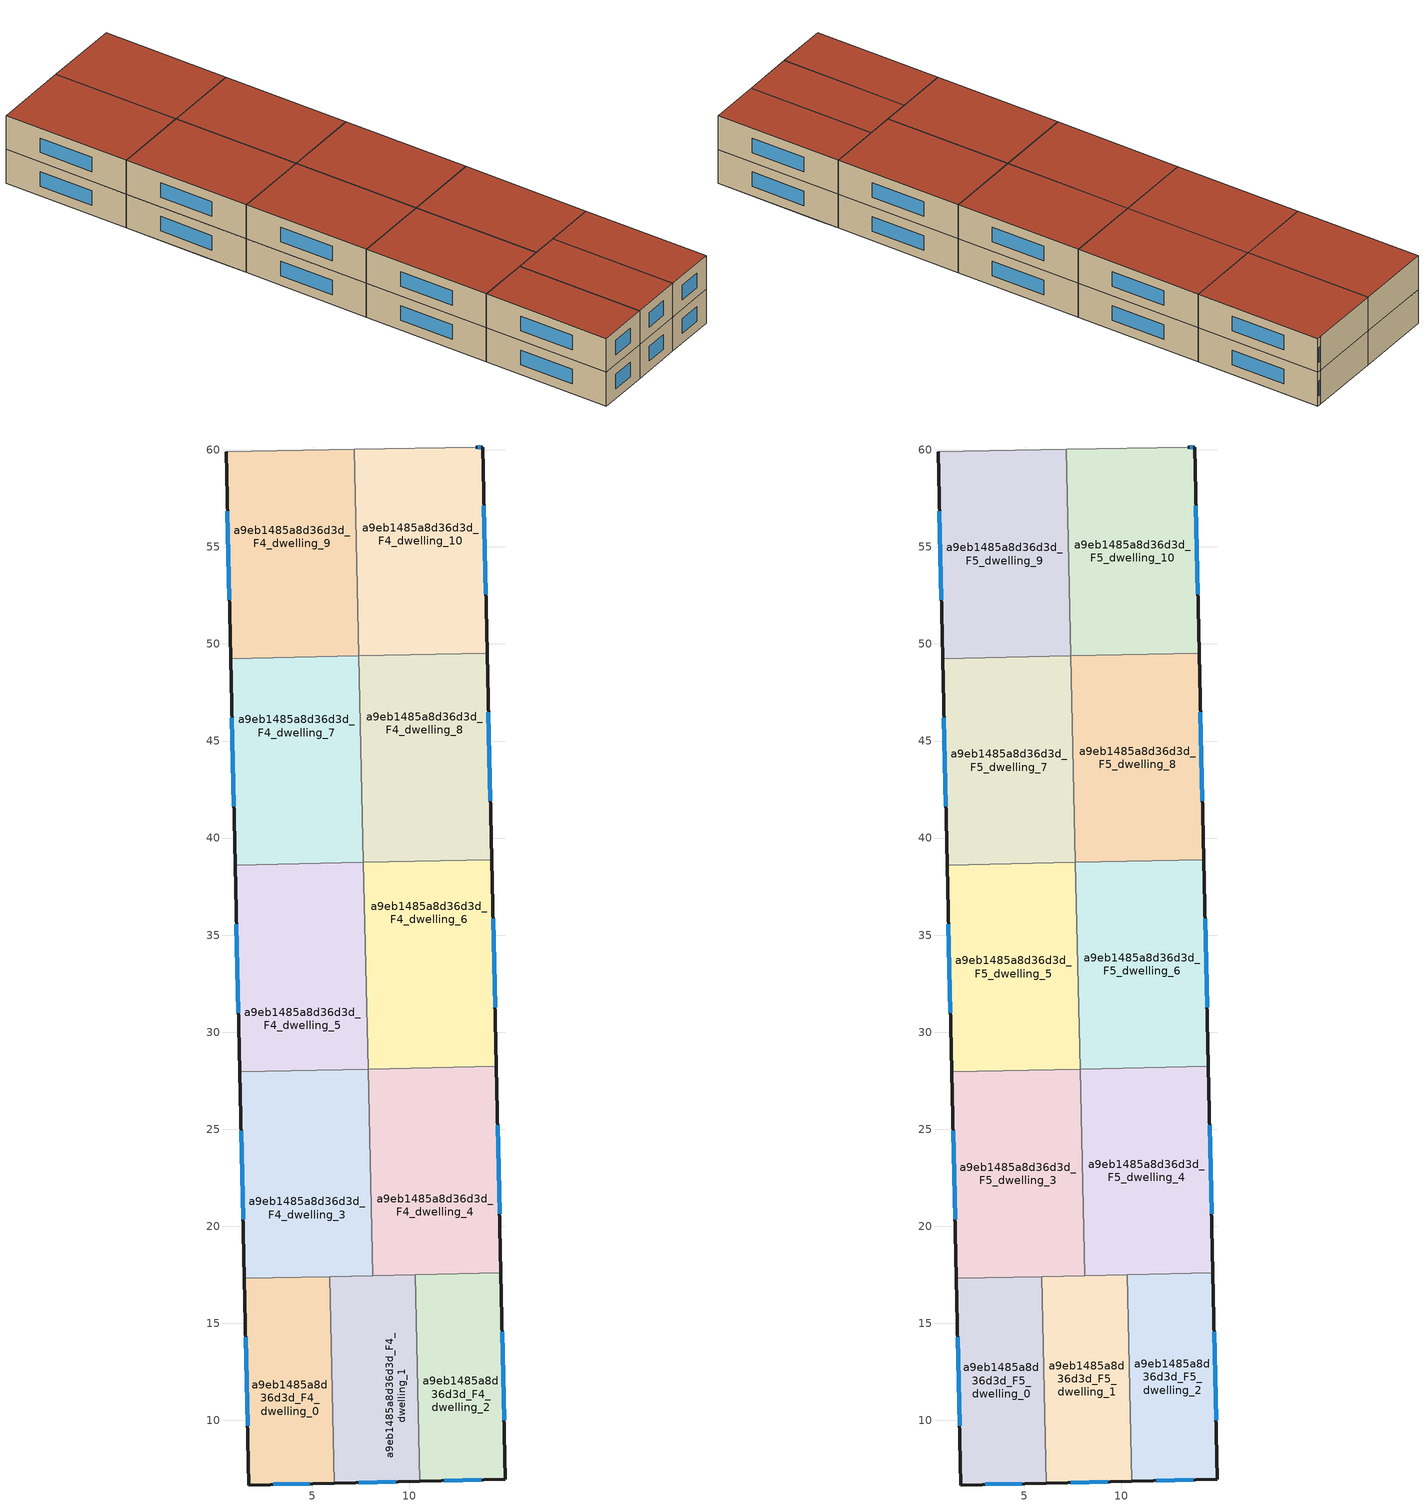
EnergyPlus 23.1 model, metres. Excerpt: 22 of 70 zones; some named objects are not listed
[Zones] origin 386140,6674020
a9eb1485a8d36d3d_F4_dwelling_0
 floor to a9eb1485a8d36d3d_F3_dwelling_5 (EU_floor_Construction): 5.94,15.64 6.14,6.77 1.73,6.67 1.53,15.54 z12
 floor adiabatic (EU_floor_Construction): 5.9,17.41 5.94,15.64 1.53,15.54 1.49,17.31 z12
 wall outside (EU_wall_Construction): 1.49,17.31 1.73,6.67 6.14,6.77 z12:15
 wall to a9eb1485a8d36d3d_F4_dwelling_1 (EU_wall_Construction): 6.14,6.77 5.9,17.41 z12:15
 wall to a9eb1485a8d36d3d_F4_dwelling_3 (EU_wall_Construction): 5.9,17.41 1.49,17.31 z12:15
 window (EU_Window_Construction): 2.99,6.7 4.88,6.74 / 1.56,14.27 1.66,9.71 z12.86:14.14
a9eb1485a8d36d3d_F4_dwelling_1
 floor to a9eb1485a8d36d3d_F3_dwelling_11 (EU_floor_Construction): 10.35,15.73 10.54,6.87 8.34,6.82 8.14,15.68 z12
 floor to a9eb1485a8d36d3d_F3_dwelling_5 (EU_floor_Construction): 8.14,15.69 8.34,6.82 6.14,6.77 5.94,15.64 z12
 floor to a9eb1485a8d36d3d_F3_dwelling_10 (EU_floor_Construction): 10.31,17.51 10.35,15.73 8.14,15.68 8.1,17.46 z12
 floor adiabatic (EU_floor_Construction): 8.1,17.46 8.14,15.68 5.94,15.64 5.9,17.41 z12
 wall outside (EU_wall_Construction): 6.14,6.77 10.54,6.87 z12:15
 wall to a9eb1485a8d36d3d_F4_dwelling_2 (EU_wall_Construction): 10.54,6.87 10.31,17.51 z12:15
 wall to a9eb1485a8d36d3d_F4_dwelling_4 (EU_wall_Construction): 10.31,17.51 8.1,17.46 z12:15
 wall to a9eb1485a8d36d3d_F4_dwelling_3 (EU_wall_Construction): 8.1,17.46 5.9,17.41 z12:15
 window (EU_Window_Construction): 7.39,6.8 9.28,6.84 z12.86:14.14
a9eb1485a8d36d3d_F4_dwelling_10
 floor to a9eb1485a8d36d3d_F3_dwelling_6 (EU_floor_Construction): 13.77,60.15 13.96,51.29 7.35,51.15 7.16,60.02 13.42,60.15 z12
 floor to a9eb1485a8d36d3d_F3_dwelling_7 (EU_floor_Construction): 13.96,51.29 14,49.53 7.39,49.38 7.35,51.15 z12
 wall outside (EU_wall_Construction): 14,49.53 13.77,60.15 13.42,60.15 z12:15
 wall to a9eb1485a8d36d3d_F4_dwelling_9 (EU_wall_Construction): 7.15,60.02 7.39,49.38 z12:15
 wall adiabatic (EU_wall_Construction): 13.42,60.15 7.15,60.02 z12:15
 wall to a9eb1485a8d36d3d_F4_dwelling_8 (EU_wall_Construction): 7.39,49.38 14,49.53 z12:15
 window (EU_Window_Construction): 13.67,60.15 13.52,60.15 / 13.94,52.56 13.84,57.11 z12.86:14.14
a9eb1485a8d36d3d_F4_dwelling_2
 floor to a9eb1485a8d36d3d_F3_dwelling_11 (EU_floor_Construction): 14.75,15.83 14.95,6.96 10.54,6.87 10.35,15.73 z12
 floor to a9eb1485a8d36d3d_F3_dwelling_10 (EU_floor_Construction): 14.71,17.6 14.75,15.83 10.35,15.73 10.31,17.51 z12
 wall outside (EU_wall_Construction): 10.54,6.87 14.95,6.96 14.71,17.61 z12:15
 wall to a9eb1485a8d36d3d_F4_dwelling_4 (EU_wall_Construction): 14.71,17.61 10.31,17.51 z12:15
 window (EU_Window_Construction): 14.88,10 14.78,14.56 / 11.8,6.89 13.69,6.94 z12.86:14.14
a9eb1485a8d36d3d_F4_dwelling_3
 floor to a9eb1485a8d36d3d_F3_dwelling_3 (EU_floor_Construction): 7.87,28.1 7.94,24.56 1.34,24.41 1.26,27.95 z12
 floor to a9eb1485a8d36d3d_F3_dwelling_4 (EU_floor_Construction): 7.94,24.56 8.1,17.46 1.49,17.31 1.34,24.41 z12
 wall outside (EU_wall_Construction): 1.26,27.95 1.49,17.31 z12:15
 wall to a9eb1485a8d36d3d_F4_dwelling_4 (EU_wall_Construction): 8.1,17.46 7.87,28.1 z12:15
 wall to a9eb1485a8d36d3d_F4_dwelling_5 (EU_wall_Construction): 7.87,28.1 1.26,27.95 z12:15
 window (EU_Window_Construction): 1.32,24.91 1.43,20.35 z12.86:14.14
a9eb1485a8d36d3d_F4_dwelling_4
 floor to a9eb1485a8d36d3d_F3_dwelling_10 (EU_floor_Construction): 14.55,24.7 14.71,17.6 8.1,17.46 7.95,24.55 z12
 floor to a9eb1485a8d36d3d_F3_dwelling_9 (EU_floor_Construction): 14.48,28.25 14.55,24.7 7.95,24.55 7.87,28.1 z12
 wall outside (EU_wall_Construction): 14.71,17.61 14.48,28.25 z12:15
 wall to a9eb1485a8d36d3d_F4_dwelling_6 (EU_wall_Construction): 14.48,28.25 7.87,28.1 z12:15
 window (EU_Window_Construction): 14.64,20.65 14.54,25.21 z12.86:14.14
a9eb1485a8d36d3d_F4_dwelling_5
 floor to a9eb1485a8d36d3d_F3_dwelling_2 (EU_floor_Construction): 7.63,38.74 7.75,33.42 1.14,33.28 1.02,38.59 z12
 floor to a9eb1485a8d36d3d_F3_dwelling_3 (EU_floor_Construction): 7.75,33.42 7.87,28.1 1.26,27.95 1.14,33.28 z12
 wall outside (EU_wall_Construction): 1.02,38.59 1.26,27.95 z12:15
 wall to a9eb1485a8d36d3d_F4_dwelling_6 (EU_wall_Construction): 7.87,28.1 7.63,38.74 z12:15
 wall to a9eb1485a8d36d3d_F4_dwelling_7 (EU_wall_Construction): 7.63,38.74 1.02,38.59 z12:15
 window (EU_Window_Construction): 1.09,35.55 1.19,30.99 z12.86:14.14
a9eb1485a8d36d3d_F4_dwelling_6
 floor adiabatic (EU_floor_Construction): 14.24,38.89 14.36,33.56 7.75,33.42 7.63,38.74 z12
 floor to a9eb1485a8d36d3d_F3_dwelling_9 (EU_floor_Construction): 14.36,33.56 14.48,28.25 7.87,28.1 7.75,33.42 z12
 wall outside (EU_wall_Construction): 14.48,28.25 14.24,38.89 z12:15
 wall to a9eb1485a8d36d3d_F4_dwelling_8 (EU_wall_Construction): 14.24,38.89 7.63,38.74 z12:15
 window (EU_Window_Construction): 14.41,31.29 14.31,35.85 z12.86:14.14
a9eb1485a8d36d3d_F4_dwelling_7
 floor to a9eb1485a8d36d3d_F3_dwelling_1 (EU_floor_Construction): 7.39,49.38 7.55,42.29 0.94,42.15 0.79,49.24 z12
 floor to a9eb1485a8d36d3d_F3_dwelling_2 (EU_floor_Construction): 7.55,42.29 7.63,38.74 1.02,38.59 0.94,42.15 z12
 wall outside (EU_wall_Construction): 0.78,49.24 1.02,38.59 z12:15
 wall to a9eb1485a8d36d3d_F4_dwelling_8 (EU_wall_Construction): 7.63,38.74 7.4,49.38 z12:15
 wall to a9eb1485a8d36d3d_F4_dwelling_9 (EU_wall_Construction): 7.39,49.38 0.78,49.24 z12:15
 window (EU_Window_Construction): 0.85,46.2 0.95,41.64 z12.86:14.14
a9eb1485a8d36d3d_F4_dwelling_8
 floor to a9eb1485a8d36d3d_F3_dwelling_7 (EU_floor_Construction): 14,49.53 14.16,42.43 7.55,42.28 7.4,49.38 z12
 floor to a9eb1485a8d36d3d_F3_dwelling_8 (EU_floor_Construction): 14.16,42.43 14.24,38.89 7.63,38.74 7.55,42.28 z12
 wall outside (EU_wall_Construction): 14.24,38.89 14,49.53 z12:15
 window (EU_Window_Construction): 14.17,41.93 14.07,46.49 z12.86:14.14
a9eb1485a8d36d3d_F4_dwelling_9
 floor to a9eb1485a8d36d3d_F3_dwelling_0 (EU_floor_Construction): 7.15,60.02 7.35,51.16 0.75,51.02 0.55,59.89 z12
 floor to a9eb1485a8d36d3d_F3_dwelling_1 (EU_floor_Construction): 7.35,51.16 7.39,49.38 0.79,49.24 0.75,51.02 z12
 wall outside (EU_wall_Construction): 0.55,59.89 0.78,49.24 z12:15
 wall adiabatic (EU_wall_Construction): 7.15,60.02 0.55,59.89 z12:15
 window (EU_Window_Construction): 0.62,56.85 0.72,52.28 z12.86:14.14
a9eb1485a8d36d3d_F5_dwelling_0
 floor to a9eb1485a8d36d3d_F4_dwelling_0 (EU_floor_Construction): 5.9,17.41 6.14,6.77 1.73,6.67 1.49,17.31 z15
 wall outside (EU_wall_Construction): 1.49,17.31 1.73,6.67 6.14,6.77 z15:18
 wall to a9eb1485a8d36d3d_F5_dwelling_1 (EU_wall_Construction): 6.14,6.77 5.9,17.41 z15:18
 wall to a9eb1485a8d36d3d_F5_dwelling_3 (EU_wall_Construction): 5.9,17.41 1.49,17.31 z15:18
 window (EU_Window_Construction): 2.99,6.7 4.88,6.74 / 1.56,14.27 1.66,9.71 z15.86:17.14
 roof outside (EU_roof_Construction): 6.14,6.77 5.9,17.41 1.49,17.31 1.73,6.67 z18
a9eb1485a8d36d3d_F5_dwelling_1
 floor to a9eb1485a8d36d3d_F4_dwelling_1 (EU_floor_Construction): 10.31,17.51 10.54,6.87 6.14,6.77 5.9,17.41 z15
 wall outside (EU_wall_Construction): 6.14,6.77 10.54,6.87 z15:18
 wall to a9eb1485a8d36d3d_F5_dwelling_2 (EU_wall_Construction): 10.54,6.87 10.31,17.51 z15:18
 wall to a9eb1485a8d36d3d_F5_dwelling_4 (EU_wall_Construction): 10.31,17.51 8.1,17.46 z15:18
 wall to a9eb1485a8d36d3d_F5_dwelling_3 (EU_wall_Construction): 8.1,17.46 5.9,17.41 z15:18
 window (EU_Window_Construction): 7.39,6.8 9.28,6.84 z15.86:17.14
 roof outside (EU_roof_Construction): 10.54,6.87 10.31,17.51 5.9,17.41 6.14,6.77 z18
a9eb1485a8d36d3d_F5_dwelling_10
 floor to a9eb1485a8d36d3d_F4_dwelling_10 (EU_floor_Construction): 13.77,60.15 14,49.53 7.39,49.38 7.15,60.02 13.42,60.15 z15
 wall outside (EU_wall_Construction): 14,49.53 13.77,60.15 13.42,60.15 z15:18
 wall to a9eb1485a8d36d3d_F5_dwelling_9 (EU_wall_Construction): 7.15,60.02 7.39,49.38 z15:18
 wall adiabatic (EU_wall_Construction): 13.42,60.15 7.15,60.02 z15:18
 wall to a9eb1485a8d36d3d_F5_dwelling_8 (EU_wall_Construction): 7.39,49.38 14,49.53 z15:18
 window (EU_Window_Construction): 13.67,60.15 13.52,60.15 / 13.94,52.56 13.84,57.11 z15.86:17.14
 roof outside (EU_roof_Construction): 14,49.53 13.77,60.15 13.42,60.15 7.15,60.02 7.39,49.38 z18
a9eb1485a8d36d3d_F5_dwelling_2
 floor to a9eb1485a8d36d3d_F4_dwelling_2 (EU_floor_Construction): 14.71,17.61 14.95,6.96 10.54,6.87 10.31,17.51 z15
 wall outside (EU_wall_Construction): 10.54,6.87 14.95,6.96 14.71,17.61 z15:18
 wall to a9eb1485a8d36d3d_F5_dwelling_4 (EU_wall_Construction): 14.71,17.61 10.31,17.51 z15:18
 window (EU_Window_Construction): 14.88,10 14.78,14.56 / 11.8,6.89 13.69,6.94 z15.86:17.14
 roof outside (EU_roof_Construction): 14.95,6.96 14.71,17.61 10.31,17.51 10.54,6.87 z18
a9eb1485a8d36d3d_F5_dwelling_3
 floor to a9eb1485a8d36d3d_F4_dwelling_3 (EU_floor_Construction): 7.87,28.1 8.1,17.46 1.49,17.31 1.26,27.95 z15
 wall outside (EU_wall_Construction): 1.26,27.95 1.49,17.31 z15:18
 wall to a9eb1485a8d36d3d_F5_dwelling_4 (EU_wall_Construction): 8.1,17.46 7.87,28.1 z15:18
 wall to a9eb1485a8d36d3d_F5_dwelling_5 (EU_wall_Construction): 7.87,28.1 1.26,27.95 z15:18
 window (EU_Window_Construction): 1.32,24.91 1.43,20.35 z15.86:17.14
 roof outside (EU_roof_Construction): 8.1,17.46 7.87,28.1 1.26,27.95 1.49,17.31 z18
a9eb1485a8d36d3d_F5_dwelling_4
 floor to a9eb1485a8d36d3d_F4_dwelling_4 (EU_floor_Construction): 14.48,28.25 14.71,17.61 8.1,17.46 7.87,28.1 z15
 wall outside (EU_wall_Construction): 14.71,17.61 14.48,28.25 z15:18
 wall to a9eb1485a8d36d3d_F5_dwelling_6 (EU_wall_Construction): 14.48,28.25 7.87,28.1 z15:18
 window (EU_Window_Construction): 14.64,20.65 14.54,25.21 z15.86:17.14
 roof outside (EU_roof_Construction): 14.71,17.61 14.48,28.25 7.87,28.1 8.1,17.46 z18
a9eb1485a8d36d3d_F5_dwelling_5
 floor to a9eb1485a8d36d3d_F4_dwelling_5 (EU_floor_Construction): 7.63,38.74 7.87,28.1 1.26,27.95 1.02,38.59 z15
 wall outside (EU_wall_Construction): 1.02,38.59 1.26,27.95 z15:18
 wall to a9eb1485a8d36d3d_F5_dwelling_6 (EU_wall_Construction): 7.87,28.1 7.63,38.74 z15:18
 wall to a9eb1485a8d36d3d_F5_dwelling_7 (EU_wall_Construction): 7.63,38.74 1.02,38.59 z15:18
 window (EU_Window_Construction): 1.09,35.55 1.19,30.99 z15.86:17.14
 roof outside (EU_roof_Construction): 7.87,28.1 7.63,38.74 1.02,38.59 1.26,27.95 z18
a9eb1485a8d36d3d_F5_dwelling_6
 floor to a9eb1485a8d36d3d_F4_dwelling_6 (EU_floor_Construction): 14.24,38.89 14.48,28.25 7.87,28.1 7.63,38.74 z15
 wall outside (EU_wall_Construction): 14.48,28.25 14.24,38.89 z15:18
 wall to a9eb1485a8d36d3d_F5_dwelling_8 (EU_wall_Construction): 14.24,38.89 7.63,38.74 z15:18
 window (EU_Window_Construction): 14.41,31.29 14.31,35.85 z15.86:17.14
 roof outside (EU_roof_Construction): 14.48,28.25 14.24,38.89 7.63,38.74 7.87,28.1 z18
a9eb1485a8d36d3d_F5_dwelling_7
 floor to a9eb1485a8d36d3d_F4_dwelling_7 (EU_floor_Construction): 7.4,49.38 7.63,38.74 1.02,38.59 0.78,49.24 z15
 wall outside (EU_wall_Construction): 0.78,49.24 1.02,38.59 z15:18
 wall to a9eb1485a8d36d3d_F5_dwelling_8 (EU_wall_Construction): 7.63,38.74 7.4,49.38 z15:18
 wall to a9eb1485a8d36d3d_F5_dwelling_9 (EU_wall_Construction): 7.39,49.38 0.78,49.24 z15:18
 window (EU_Window_Construction): 0.85,46.2 0.95,41.64 z15.86:17.14
 roof outside (EU_roof_Construction): 7.63,38.74 7.4,49.38 0.78,49.24 1.02,38.59 z18
a9eb1485a8d36d3d_F5_dwelling_8
 floor to a9eb1485a8d36d3d_F4_dwelling_8 (EU_floor_Construction): 14,49.53 14.24,38.89 7.63,38.74 7.4,49.38 z15
 wall outside (EU_wall_Construction): 14.24,38.89 14,49.53 z15:18
 window (EU_Window_Construction): 14.17,41.93 14.07,46.49 z15.86:17.14
 roof outside (EU_roof_Construction): 14.24,38.89 14,49.53 7.4,49.38 7.63,38.74 z18
a9eb1485a8d36d3d_F5_dwelling_9
 floor to a9eb1485a8d36d3d_F4_dwelling_9 (EU_floor_Construction): 7.15,60.02 7.39,49.38 0.78,49.24 0.55,59.89 z15
 wall outside (EU_wall_Construction): 0.55,59.89 0.78,49.24 z15:18
 wall adiabatic (EU_wall_Construction): 7.15,60.02 0.55,59.89 z15:18
 window (EU_Window_Construction): 0.62,56.85 0.72,52.28 z15.86:17.14
 roof outside (EU_roof_Construction): 7.39,49.38 7.15,60.02 0.55,59.89 0.78,49.24 z18
[Building]
EU S2 Campaign: North Axis=0; Terrain=City; Solar Distribution=FullExterior
[Site:Location]
Helsinki-Vantaa.AP: Latitude=60.317; Longitude=24.963; Time Zone=2; Elevation=54.6
[SizingPeriod:WeatherFileDays]
AnnualSizingPeriod: Begin Month=1; Begin Day of Month=1; End Month=12; End Day of Month=31; Day of Week for Start Day=Monday; Use Weather File Daylight Saving Period=No; Use Weather File Rain and Snow Indicators=No
[MATERIAL]
EU_InternalMass_Material: Roughness=MediumRough; Thickness=0.1; Conductivity=1; Density=1800; Specific Heat=900; Thermal Absorptance=0.9; Solar Absorptance=0.7; Visible Absorptance=0.7
[MATERIAL:NOMASS] Roughness=MediumRough; Thermal Absorptance=0.9; Solar Absorptance=0.7; Visible Absorptance=0.7
Name | Thermal Resistance
EU_wall_NoMass | 1.10183
EU_roof_NoMass; EU_floor_NoMass | 1.70606
[WINDOWMATERIAL:SIMPLEGLAZINGSYSTEM]
EU_Window_SimpleGlazing: UFactor=3.11035; Solar Heat Gain Coefficient=0.8; Visible Transmittance=0.8
[CONSTRUCTION]
EU_wall_Construction: EU_wall_NoMass
EU_roof_Construction: EU_roof_NoMass
EU_floor_Construction: EU_floor_NoMass
EU_Window_Construction: EU_Window_SimpleGlazing
EU_InternalMass_Construction: EU_InternalMass_Material
[ZONE] Type=1; Multiplier=1; Ceiling Height=autocalculate; Floor Area=autocalculate; Part of Total Floor Area=Yes
Name | Volume
a9eb1485a8d36d3d_F4_dwelling_0; a9eb1485a8d36d3d_F5_dwelling_0; a9eb1485a8d36d3d_F4_dwelling_1; a9eb1485a8d36d3d_F5_dwelling_1 | 140.744
a9eb1485a8d36d3d_F4_dwelling_10; a9eb1485a8d36d3d_F5_dwelling_10 | 211.096
a9eb1485a8d36d3d_F4_dwelling_2; a9eb1485a8d36d3d_F5_dwelling_2 | 140.736
a9eb1485a8d36d3d_F4_dwelling_3; a9eb1485a8d36d3d_F5_dwelling_3; a9eb1485a8d36d3d_F4_dwelling_9; a9eb1485a8d36d3d_F5_dwelling_9 | 211.126
a9eb1485a8d36d3d_F4_dwelling_4; a9eb1485a8d36d3d_F5_dwelling_4 | 211.092
a9eb1485a8d36d3d_F4_dwelling_5; a9eb1485a8d36d3d_F5_dwelling_5 | 211.125
a9eb1485a8d36d3d_F4_dwelling_6; a9eb1485a8d36d3d_F5_dwelling_6 | 211.093
a9eb1485a8d36d3d_F4_dwelling_7; a9eb1485a8d36d3d_F5_dwelling_7 | 211.114
a9eb1485a8d36d3d_F4_dwelling_8; a9eb1485a8d36d3d_F5_dwelling_8 | 211.083
[INTERNALMASS] Construction=EU_InternalMass_Construction
Name | Zone or ZoneList | Surface Area
a9eb1485a8d36d3d_F4_dwelling_0_EU_InternalMass | a9eb1485a8d36d3d_F4_dwelling_0 | 46.9147
a9eb1485a8d36d3d_F4_dwelling_1_EU_InternalMass | a9eb1485a8d36d3d_F4_dwelling_1 | 46.9147
a9eb1485a8d36d3d_F4_dwelling_2_EU_InternalMass | a9eb1485a8d36d3d_F4_dwelling_2 | 46.9118
a9eb1485a8d36d3d_F4_dwelling_3_EU_InternalMass | a9eb1485a8d36d3d_F4_dwelling_3 | 70.3749
a9eb1485a8d36d3d_F4_dwelling_4_EU_InternalMass | a9eb1485a8d36d3d_F4_dwelling_4 | 70.3642
a9eb1485a8d36d3d_F4_dwelling_5_EU_InternalMass | a9eb1485a8d36d3d_F4_dwelling_5 | 70.3749
a9eb1485a8d36d3d_F4_dwelling_6_EU_InternalMass | a9eb1485a8d36d3d_F4_dwelling_6 | 70.3642
a9eb1485a8d36d3d_F4_dwelling_7_EU_InternalMass | a9eb1485a8d36d3d_F4_dwelling_7 | 70.3715
a9eb1485a8d36d3d_F4_dwelling_8_EU_InternalMass | a9eb1485a8d36d3d_F4_dwelling_8 | 70.3611
a9eb1485a8d36d3d_F4_dwelling_9_EU_InternalMass | a9eb1485a8d36d3d_F4_dwelling_9 | 70.3758
a9eb1485a8d36d3d_F4_dwelling_10_EU_InternalMass | a9eb1485a8d36d3d_F4_dwelling_10 | 70.3652
a9eb1485a8d36d3d_F5_dwelling_0_EU_InternalMass | a9eb1485a8d36d3d_F5_dwelling_0 | 46.9147
a9eb1485a8d36d3d_F5_dwelling_1_EU_InternalMass | a9eb1485a8d36d3d_F5_dwelling_1 | 46.9147
a9eb1485a8d36d3d_F5_dwelling_2_EU_InternalMass | a9eb1485a8d36d3d_F5_dwelling_2 | 46.9118
a9eb1485a8d36d3d_F5_dwelling_3_EU_InternalMass | a9eb1485a8d36d3d_F5_dwelling_3 | 70.3749
a9eb1485a8d36d3d_F5_dwelling_4_EU_InternalMass | a9eb1485a8d36d3d_F5_dwelling_4 | 70.3642
a9eb1485a8d36d3d_F5_dwelling_5_EU_InternalMass | a9eb1485a8d36d3d_F5_dwelling_5 | 70.3749
a9eb1485a8d36d3d_F5_dwelling_6_EU_InternalMass | a9eb1485a8d36d3d_F5_dwelling_6 | 70.3642
a9eb1485a8d36d3d_F5_dwelling_7_EU_InternalMass | a9eb1485a8d36d3d_F5_dwelling_7 | 70.3715
a9eb1485a8d36d3d_F5_dwelling_8_EU_InternalMass | a9eb1485a8d36d3d_F5_dwelling_8 | 70.3611
a9eb1485a8d36d3d_F5_dwelling_9_EU_InternalMass | a9eb1485a8d36d3d_F5_dwelling_9 | 70.3758
a9eb1485a8d36d3d_F5_dwelling_10_EU_InternalMass | a9eb1485a8d36d3d_F5_dwelling_10 | 70.3652
[OTHEREQUIPMENT] Fuel Type=Electricity; Design Level Calculation Method=Watts/Area; Power per Zone Floor Area=1; Fraction Latent=0; Fraction Radiant=0; Fraction Lost=0; Carbon Dioxide Generation Rate=0; EndUse Subcategory=EU_Step8_InternalGains
Name | Zone or ZoneList or Space or SpaceList | Schedule
EU_Step8_InternalGain_a9eb1485a8d36d3d_F4_dwelling_0_f000 | a9eb1485a8d36d3d_F4_dwelling_0 | EU_Step8_GainSchedule_a9eb1485a8d36d3d_F4_dwelling_0_f000
EU_Step8_InternalGain_a9eb1485a8d36d3d_F4_dwelling_1_f000 | a9eb1485a8d36d3d_F4_dwelling_1 | EU_Step8_GainSchedule_a9eb1485a8d36d3d_F4_dwelling_1_f000
EU_Step8_InternalGain_a9eb1485a8d36d3d_F4_dwelling_2_f000 | a9eb1485a8d36d3d_F4_dwelling_2 | EU_Step8_GainSchedule_a9eb1485a8d36d3d_F4_dwelling_2_f000
EU_Step8_InternalGain_a9eb1485a8d36d3d_F4_dwelling_3_f000 | a9eb1485a8d36d3d_F4_dwelling_3 | EU_Step8_GainSchedule_a9eb1485a8d36d3d_F4_dwelling_3_f000
EU_Step8_InternalGain_a9eb1485a8d36d3d_F4_dwelling_4_f000 | a9eb1485a8d36d3d_F4_dwelling_4 | EU_Step8_GainSchedule_a9eb1485a8d36d3d_F4_dwelling_4_f000
EU_Step8_InternalGain_a9eb1485a8d36d3d_F4_dwelling_5_f000 | a9eb1485a8d36d3d_F4_dwelling_5 | EU_Step8_GainSchedule_a9eb1485a8d36d3d_F4_dwelling_5_f000
EU_Step8_InternalGain_a9eb1485a8d36d3d_F4_dwelling_6_f000 | a9eb1485a8d36d3d_F4_dwelling_6 | EU_Step8_GainSchedule_a9eb1485a8d36d3d_F4_dwelling_6_f000
EU_Step8_InternalGain_a9eb1485a8d36d3d_F4_dwelling_7_f000 | a9eb1485a8d36d3d_F4_dwelling_7 | EU_Step8_GainSchedule_a9eb1485a8d36d3d_F4_dwelling_7_f000
EU_Step8_InternalGain_a9eb1485a8d36d3d_F4_dwelling_8_f000 | a9eb1485a8d36d3d_F4_dwelling_8 | EU_Step8_GainSchedule_a9eb1485a8d36d3d_F4_dwelling_8_f000
EU_Step8_InternalGain_a9eb1485a8d36d3d_F4_dwelling_9_f000 | a9eb1485a8d36d3d_F4_dwelling_9 | EU_Step8_GainSchedule_a9eb1485a8d36d3d_F4_dwelling_9_f000
EU_Step8_InternalGain_a9eb1485a8d36d3d_F4_dwelling_10_f000 | a9eb1485a8d36d3d_F4_dwelling_10 | EU_Step8_GainSchedule_a9eb1485a8d36d3d_F4_dwelling_10_f000
EU_Step8_InternalGain_a9eb1485a8d36d3d_F5_dwelling_0_f000 | a9eb1485a8d36d3d_F5_dwelling_0 | EU_Step8_GainSchedule_a9eb1485a8d36d3d_F5_dwelling_0_f000
EU_Step8_InternalGain_a9eb1485a8d36d3d_F5_dwelling_1_f000 | a9eb1485a8d36d3d_F5_dwelling_1 | EU_Step8_GainSchedule_a9eb1485a8d36d3d_F5_dwelling_1_f000
EU_Step8_InternalGain_a9eb1485a8d36d3d_F5_dwelling_2_f000 | a9eb1485a8d36d3d_F5_dwelling_2 | EU_Step8_GainSchedule_a9eb1485a8d36d3d_F5_dwelling_2_f000
EU_Step8_InternalGain_a9eb1485a8d36d3d_F5_dwelling_3_f000 | a9eb1485a8d36d3d_F5_dwelling_3 | EU_Step8_GainSchedule_a9eb1485a8d36d3d_F5_dwelling_3_f000
EU_Step8_InternalGain_a9eb1485a8d36d3d_F5_dwelling_4_f000 | a9eb1485a8d36d3d_F5_dwelling_4 | EU_Step8_GainSchedule_a9eb1485a8d36d3d_F5_dwelling_4_f000
EU_Step8_InternalGain_a9eb1485a8d36d3d_F5_dwelling_5_f000 | a9eb1485a8d36d3d_F5_dwelling_5 | EU_Step8_GainSchedule_a9eb1485a8d36d3d_F5_dwelling_5_f000
EU_Step8_InternalGain_a9eb1485a8d36d3d_F5_dwelling_6_f000 | a9eb1485a8d36d3d_F5_dwelling_6 | EU_Step8_GainSchedule_a9eb1485a8d36d3d_F5_dwelling_6_f000
EU_Step8_InternalGain_a9eb1485a8d36d3d_F5_dwelling_7_f000 | a9eb1485a8d36d3d_F5_dwelling_7 | EU_Step8_GainSchedule_a9eb1485a8d36d3d_F5_dwelling_7_f000
EU_Step8_InternalGain_a9eb1485a8d36d3d_F5_dwelling_8_f000 | a9eb1485a8d36d3d_F5_dwelling_8 | EU_Step8_GainSchedule_a9eb1485a8d36d3d_F5_dwelling_8_f000
EU_Step8_InternalGain_a9eb1485a8d36d3d_F5_dwelling_9_f000 | a9eb1485a8d36d3d_F5_dwelling_9 | EU_Step8_GainSchedule_a9eb1485a8d36d3d_F5_dwelling_9_f000
EU_Step8_InternalGain_a9eb1485a8d36d3d_F5_dwelling_10_f000 | a9eb1485a8d36d3d_F5_dwelling_10 | EU_Step8_GainSchedule_a9eb1485a8d36d3d_F5_dwelling_10_f000
[ZONEVENTILATION:DESIGNFLOWRATE] Schedule=EU_AlwaysOn; Design Flow Rate Calculation Method=AirChanges/Hour; Air Changes per Hour=0.756316; Ventilation Type=Natural; Fan Pressure Rise=0; Fan Total Efficiency=1; Constant Term Coefficient=1; Temperature Term Coefficient=0; Velocity Term Coefficient=0; Velocity Squared Term Coefficient=0; Minimum Indoor Temperature=-100; Maximum Indoor Temperature=100; Delta Temperature=-100; Minimum Outdoor Temperature=-100; Maximum Outdoor Temperature=100; Maximum Wind Speed=40
Name | Zone or ZoneList or Space or SpaceList
EU_ConstantAir_a9eb1485a8d36d3d_F4_dwelling_0 | a9eb1485a8d36d3d_F4_dwelling_0
EU_ConstantAir_a9eb1485a8d36d3d_F4_dwelling_1 | a9eb1485a8d36d3d_F4_dwelling_1
EU_ConstantAir_a9eb1485a8d36d3d_F4_dwelling_2 | a9eb1485a8d36d3d_F4_dwelling_2
EU_ConstantAir_a9eb1485a8d36d3d_F4_dwelling_3 | a9eb1485a8d36d3d_F4_dwelling_3
EU_ConstantAir_a9eb1485a8d36d3d_F4_dwelling_4 | a9eb1485a8d36d3d_F4_dwelling_4
EU_ConstantAir_a9eb1485a8d36d3d_F4_dwelling_5 | a9eb1485a8d36d3d_F4_dwelling_5
EU_ConstantAir_a9eb1485a8d36d3d_F4_dwelling_6 | a9eb1485a8d36d3d_F4_dwelling_6
EU_ConstantAir_a9eb1485a8d36d3d_F4_dwelling_7 | a9eb1485a8d36d3d_F4_dwelling_7
EU_ConstantAir_a9eb1485a8d36d3d_F4_dwelling_8 | a9eb1485a8d36d3d_F4_dwelling_8
EU_ConstantAir_a9eb1485a8d36d3d_F4_dwelling_9 | a9eb1485a8d36d3d_F4_dwelling_9
EU_ConstantAir_a9eb1485a8d36d3d_F4_dwelling_10 | a9eb1485a8d36d3d_F4_dwelling_10
EU_ConstantAir_a9eb1485a8d36d3d_F5_dwelling_0 | a9eb1485a8d36d3d_F5_dwelling_0
EU_ConstantAir_a9eb1485a8d36d3d_F5_dwelling_1 | a9eb1485a8d36d3d_F5_dwelling_1
EU_ConstantAir_a9eb1485a8d36d3d_F5_dwelling_2 | a9eb1485a8d36d3d_F5_dwelling_2
EU_ConstantAir_a9eb1485a8d36d3d_F5_dwelling_3 | a9eb1485a8d36d3d_F5_dwelling_3
EU_ConstantAir_a9eb1485a8d36d3d_F5_dwelling_4 | a9eb1485a8d36d3d_F5_dwelling_4
EU_ConstantAir_a9eb1485a8d36d3d_F5_dwelling_5 | a9eb1485a8d36d3d_F5_dwelling_5
EU_ConstantAir_a9eb1485a8d36d3d_F5_dwelling_6 | a9eb1485a8d36d3d_F5_dwelling_6
EU_ConstantAir_a9eb1485a8d36d3d_F5_dwelling_7 | a9eb1485a8d36d3d_F5_dwelling_7
EU_ConstantAir_a9eb1485a8d36d3d_F5_dwelling_8 | a9eb1485a8d36d3d_F5_dwelling_8
EU_ConstantAir_a9eb1485a8d36d3d_F5_dwelling_9 | a9eb1485a8d36d3d_F5_dwelling_9
EU_ConstantAir_a9eb1485a8d36d3d_F5_dwelling_10 | a9eb1485a8d36d3d_F5_dwelling_10
[HVACTEMPLATE:ZONE:IDEALLOADSAIRSYSTEM] System Availability Schedule=EU_AlwaysOn; Maximum Heating Supply Air Temperature=50; Minimum Cooling Supply Air Temperature=13; Maximum Heating Supply Air Humidity Ratio=0.0156; Minimum Cooling Supply Air Humidity Ratio=0.0077; Heating Limit=NoLimit; Cooling Limit=NoLimit; Heating Availability Schedule=EU_AlwaysOn; Cooling Availability Schedule=EU_CoolingOff; Dehumidification Control Type=ConstantSensibleHeatRatio; Cooling Sensible Heat Ratio=0.7; Dehumidification Setpoint=60; Humidification Control Type=None; Humidification Setpoint=30; Outdoor Air Method=None; Outdoor Air Flow Rate per Person=0.00944; Outdoor Air Flow Rate per Zone Floor Area=0; Outdoor Air Flow Rate per Zone=0; Demand Controlled Ventilation Type=None; Outdoor Air Economizer Type=NoEconomizer; Heat Recovery Type=None; Sensible Heat Recovery Effectiveness=0.7; Latent Heat Recovery Effectiveness=0.65
Name | Template Thermostat
a9eb1485a8d36d3d_F4_dwelling_0 | EU_HeatOnly_a9eb1485a8d36d3d_F4_dwelling_0
a9eb1485a8d36d3d_F4_dwelling_1 | EU_HeatOnly_a9eb1485a8d36d3d_F4_dwelling_1
a9eb1485a8d36d3d_F4_dwelling_2 | EU_HeatOnly_a9eb1485a8d36d3d_F4_dwelling_2
a9eb1485a8d36d3d_F4_dwelling_3 | EU_HeatOnly_a9eb1485a8d36d3d_F4_dwelling_3
a9eb1485a8d36d3d_F4_dwelling_4 | EU_HeatOnly_a9eb1485a8d36d3d_F4_dwelling_4
a9eb1485a8d36d3d_F4_dwelling_5 | EU_HeatOnly_a9eb1485a8d36d3d_F4_dwelling_5
a9eb1485a8d36d3d_F4_dwelling_6 | EU_HeatOnly_a9eb1485a8d36d3d_F4_dwelling_6
a9eb1485a8d36d3d_F4_dwelling_7 | EU_HeatOnly_a9eb1485a8d36d3d_F4_dwelling_7
a9eb1485a8d36d3d_F4_dwelling_8 | EU_HeatOnly_a9eb1485a8d36d3d_F4_dwelling_8
a9eb1485a8d36d3d_F4_dwelling_9 | EU_HeatOnly_a9eb1485a8d36d3d_F4_dwelling_9
a9eb1485a8d36d3d_F4_dwelling_10 | EU_HeatOnly_a9eb1485a8d36d3d_F4_dwelling_10
a9eb1485a8d36d3d_F5_dwelling_0 | EU_HeatOnly_a9eb1485a8d36d3d_F5_dwelling_0
a9eb1485a8d36d3d_F5_dwelling_1 | EU_HeatOnly_a9eb1485a8d36d3d_F5_dwelling_1
a9eb1485a8d36d3d_F5_dwelling_2 | EU_HeatOnly_a9eb1485a8d36d3d_F5_dwelling_2
a9eb1485a8d36d3d_F5_dwelling_3 | EU_HeatOnly_a9eb1485a8d36d3d_F5_dwelling_3
a9eb1485a8d36d3d_F5_dwelling_4 | EU_HeatOnly_a9eb1485a8d36d3d_F5_dwelling_4
a9eb1485a8d36d3d_F5_dwelling_5 | EU_HeatOnly_a9eb1485a8d36d3d_F5_dwelling_5
a9eb1485a8d36d3d_F5_dwelling_6 | EU_HeatOnly_a9eb1485a8d36d3d_F5_dwelling_6
a9eb1485a8d36d3d_F5_dwelling_7 | EU_HeatOnly_a9eb1485a8d36d3d_F5_dwelling_7
a9eb1485a8d36d3d_F5_dwelling_8 | EU_HeatOnly_a9eb1485a8d36d3d_F5_dwelling_8
a9eb1485a8d36d3d_F5_dwelling_9 | EU_HeatOnly_a9eb1485a8d36d3d_F5_dwelling_9
a9eb1485a8d36d3d_F5_dwelling_10 | EU_HeatOnly_a9eb1485a8d36d3d_F5_dwelling_10
[SIZING:ZONE] Zone Cooling Design Supply Air Temperature Input Method=SupplyAirTemperature; Zone Cooling Design Supply Air Temperature=13; Zone Heating Design Supply Air Temperature Input Method=SupplyAirTemperature; Zone Heating Design Supply Air Temperature=50; Zone Cooling Design Supply Air Humidity Ratio=0.008; Zone Heating Design Supply Air Humidity Ratio=0.008; Cooling Design Air Flow Method=DesignDay; Cooling Design Air Flow Rate=0; Cooling Minimum Air Flow per Zone Floor Area=0.000762; Cooling Minimum Air Flow=0; Cooling Minimum Air Flow Fraction=0.2; Heating Design Air Flow Method=DesignDay; Heating Design Air Flow Rate=0; Heating Maximum Air Flow per Zone Floor Area=0.002032; Heating Maximum Air Flow=0.141576; Heating Maximum Air Flow Fraction=0.3; Account for Dedicated Outdoor Air System=No; Dedicated Outdoor Air System Control Strategy=NeutralSupplyAir; Dedicated Outdoor Air Low Setpoint Temperature for Design=autosize; Dedicated Outdoor Air High Setpoint Temperature for Design=autosize; Zone Load Sizing Method=Sensible Load Only No Latent Load; Zone Latent Cooling Design Supply Air Humidity Ratio Input Method=HumidityRatioDifference; Zone Cooling Design Supply Air Humidity Ratio Difference=0.005; Zone Latent Heating Design Supply Air Humidity Ratio Input Method=HumidityRatioDifference; Zone Humidification Design Supply Air Humidity Ratio Difference=0.005
a9eb1485a8d36d3d_F4_dwelling_0; a9eb1485a8d36d3d_F4_dwelling_1; a9eb1485a8d36d3d_F4_dwelling_2; a9eb1485a8d36d3d_F4_dwelling_3; a9eb1485a8d36d3d_F4_dwelling_4; a9eb1485a8d36d3d_F4_dwelling_5; a9eb1485a8d36d3d_F4_dwelling_6; a9eb1485a8d36d3d_F4_dwelling_7; a9eb1485a8d36d3d_F4_dwelling_8; a9eb1485a8d36d3d_F4_dwelling_9; a9eb1485a8d36d3d_F4_dwelling_10; a9eb1485a8d36d3d_F5_dwelling_0; a9eb1485a8d36d3d_F5_dwelling_1; a9eb1485a8d36d3d_F5_dwelling_2; a9eb1485a8d36d3d_F5_dwelling_3; a9eb1485a8d36d3d_F5_dwelling_4; a9eb1485a8d36d3d_F5_dwelling_5; a9eb1485a8d36d3d_F5_dwelling_6; a9eb1485a8d36d3d_F5_dwelling_7; a9eb1485a8d36d3d_F5_dwelling_8; a9eb1485a8d36d3d_F5_dwelling_9; a9eb1485a8d36d3d_F5_dwelling_10
[SCHEDULE:CONSTANT]
Name | Hourly Value
EU_AlwaysOn | 1
EU_CoolingOff | 0
[SCHEDULE:FILE] Column Number=1; Rows to Skip at Top=0; Number of Hours of Data=8760; Column Separator=Comma; Interpolate to Timestep=No; Minutes per Item=60; Adjust Schedule for Daylight Savings=Yes
Name | File
EU_Step8_GainSchedule_a9eb1485a8d36d3d_F4_dwelling_0_f000 | ../../schedules/a9eb1485a8d36d3d/a9eb1485a8d36d3d_F4_dwelling_0_f000_gain.csv
EU_Step8_GainSchedule_a9eb1485a8d36d3d_F4_dwelling_1_f000 | ../../schedules/a9eb1485a8d36d3d/a9eb1485a8d36d3d_F4_dwelling_1_f000_gain.csv
EU_Step8_GainSchedule_a9eb1485a8d36d3d_F4_dwelling_2_f000 | ../../schedules/a9eb1485a8d36d3d/a9eb1485a8d36d3d_F4_dwelling_2_f000_gain.csv
EU_Step8_GainSchedule_a9eb1485a8d36d3d_F4_dwelling_3_f000 | ../../schedules/a9eb1485a8d36d3d/a9eb1485a8d36d3d_F4_dwelling_3_f000_gain.csv
EU_Step8_GainSchedule_a9eb1485a8d36d3d_F4_dwelling_4_f000 | ../../schedules/a9eb1485a8d36d3d/a9eb1485a8d36d3d_F4_dwelling_4_f000_gain.csv
EU_Step8_GainSchedule_a9eb1485a8d36d3d_F4_dwelling_5_f000 | ../../schedules/a9eb1485a8d36d3d/a9eb1485a8d36d3d_F4_dwelling_5_f000_gain.csv
EU_Step8_GainSchedule_a9eb1485a8d36d3d_F4_dwelling_6_f000 | ../../schedules/a9eb1485a8d36d3d/a9eb1485a8d36d3d_F4_dwelling_6_f000_gain.csv
EU_Step8_GainSchedule_a9eb1485a8d36d3d_F4_dwelling_7_f000 | ../../schedules/a9eb1485a8d36d3d/a9eb1485a8d36d3d_F4_dwelling_7_f000_gain.csv
EU_Step8_GainSchedule_a9eb1485a8d36d3d_F4_dwelling_8_f000 | ../../schedules/a9eb1485a8d36d3d/a9eb1485a8d36d3d_F4_dwelling_8_f000_gain.csv
EU_Step8_GainSchedule_a9eb1485a8d36d3d_F4_dwelling_9_f000 | ../../schedules/a9eb1485a8d36d3d/a9eb1485a8d36d3d_F4_dwelling_9_f000_gain.csv
EU_Step8_GainSchedule_a9eb1485a8d36d3d_F4_dwelling_10_f000 | ../../schedules/a9eb1485a8d36d3d/a9eb1485a8d36d3d_F4_dwelling_10_f000_gain.csv
EU_Step8_GainSchedule_a9eb1485a8d36d3d_F5_dwelling_0_f000 | ../../schedules/a9eb1485a8d36d3d/a9eb1485a8d36d3d_F5_dwelling_0_f000_gain.csv
EU_Step8_GainSchedule_a9eb1485a8d36d3d_F5_dwelling_1_f000 | ../../schedules/a9eb1485a8d36d3d/a9eb1485a8d36d3d_F5_dwelling_1_f000_gain.csv
EU_Step8_GainSchedule_a9eb1485a8d36d3d_F5_dwelling_2_f000 | ../../schedules/a9eb1485a8d36d3d/a9eb1485a8d36d3d_F5_dwelling_2_f000_gain.csv
EU_Step8_GainSchedule_a9eb1485a8d36d3d_F5_dwelling_3_f000 | ../../schedules/a9eb1485a8d36d3d/a9eb1485a8d36d3d_F5_dwelling_3_f000_gain.csv
EU_Step8_GainSchedule_a9eb1485a8d36d3d_F5_dwelling_4_f000 | ../../schedules/a9eb1485a8d36d3d/a9eb1485a8d36d3d_F5_dwelling_4_f000_gain.csv
EU_Step8_GainSchedule_a9eb1485a8d36d3d_F5_dwelling_5_f000 | ../../schedules/a9eb1485a8d36d3d/a9eb1485a8d36d3d_F5_dwelling_5_f000_gain.csv
EU_Step8_GainSchedule_a9eb1485a8d36d3d_F5_dwelling_6_f000 | ../../schedules/a9eb1485a8d36d3d/a9eb1485a8d36d3d_F5_dwelling_6_f000_gain.csv
EU_Step8_GainSchedule_a9eb1485a8d36d3d_F5_dwelling_7_f000 | ../../schedules/a9eb1485a8d36d3d/a9eb1485a8d36d3d_F5_dwelling_7_f000_gain.csv
EU_Step8_GainSchedule_a9eb1485a8d36d3d_F5_dwelling_8_f000 | ../../schedules/a9eb1485a8d36d3d/a9eb1485a8d36d3d_F5_dwelling_8_f000_gain.csv
EU_Step8_GainSchedule_a9eb1485a8d36d3d_F5_dwelling_9_f000 | ../../schedules/a9eb1485a8d36d3d/a9eb1485a8d36d3d_F5_dwelling_9_f000_gain.csv
EU_Step8_GainSchedule_a9eb1485a8d36d3d_F5_dwelling_10_f000 | ../../schedules/a9eb1485a8d36d3d/a9eb1485a8d36d3d_F5_dwelling_10_f000_gain.csv
